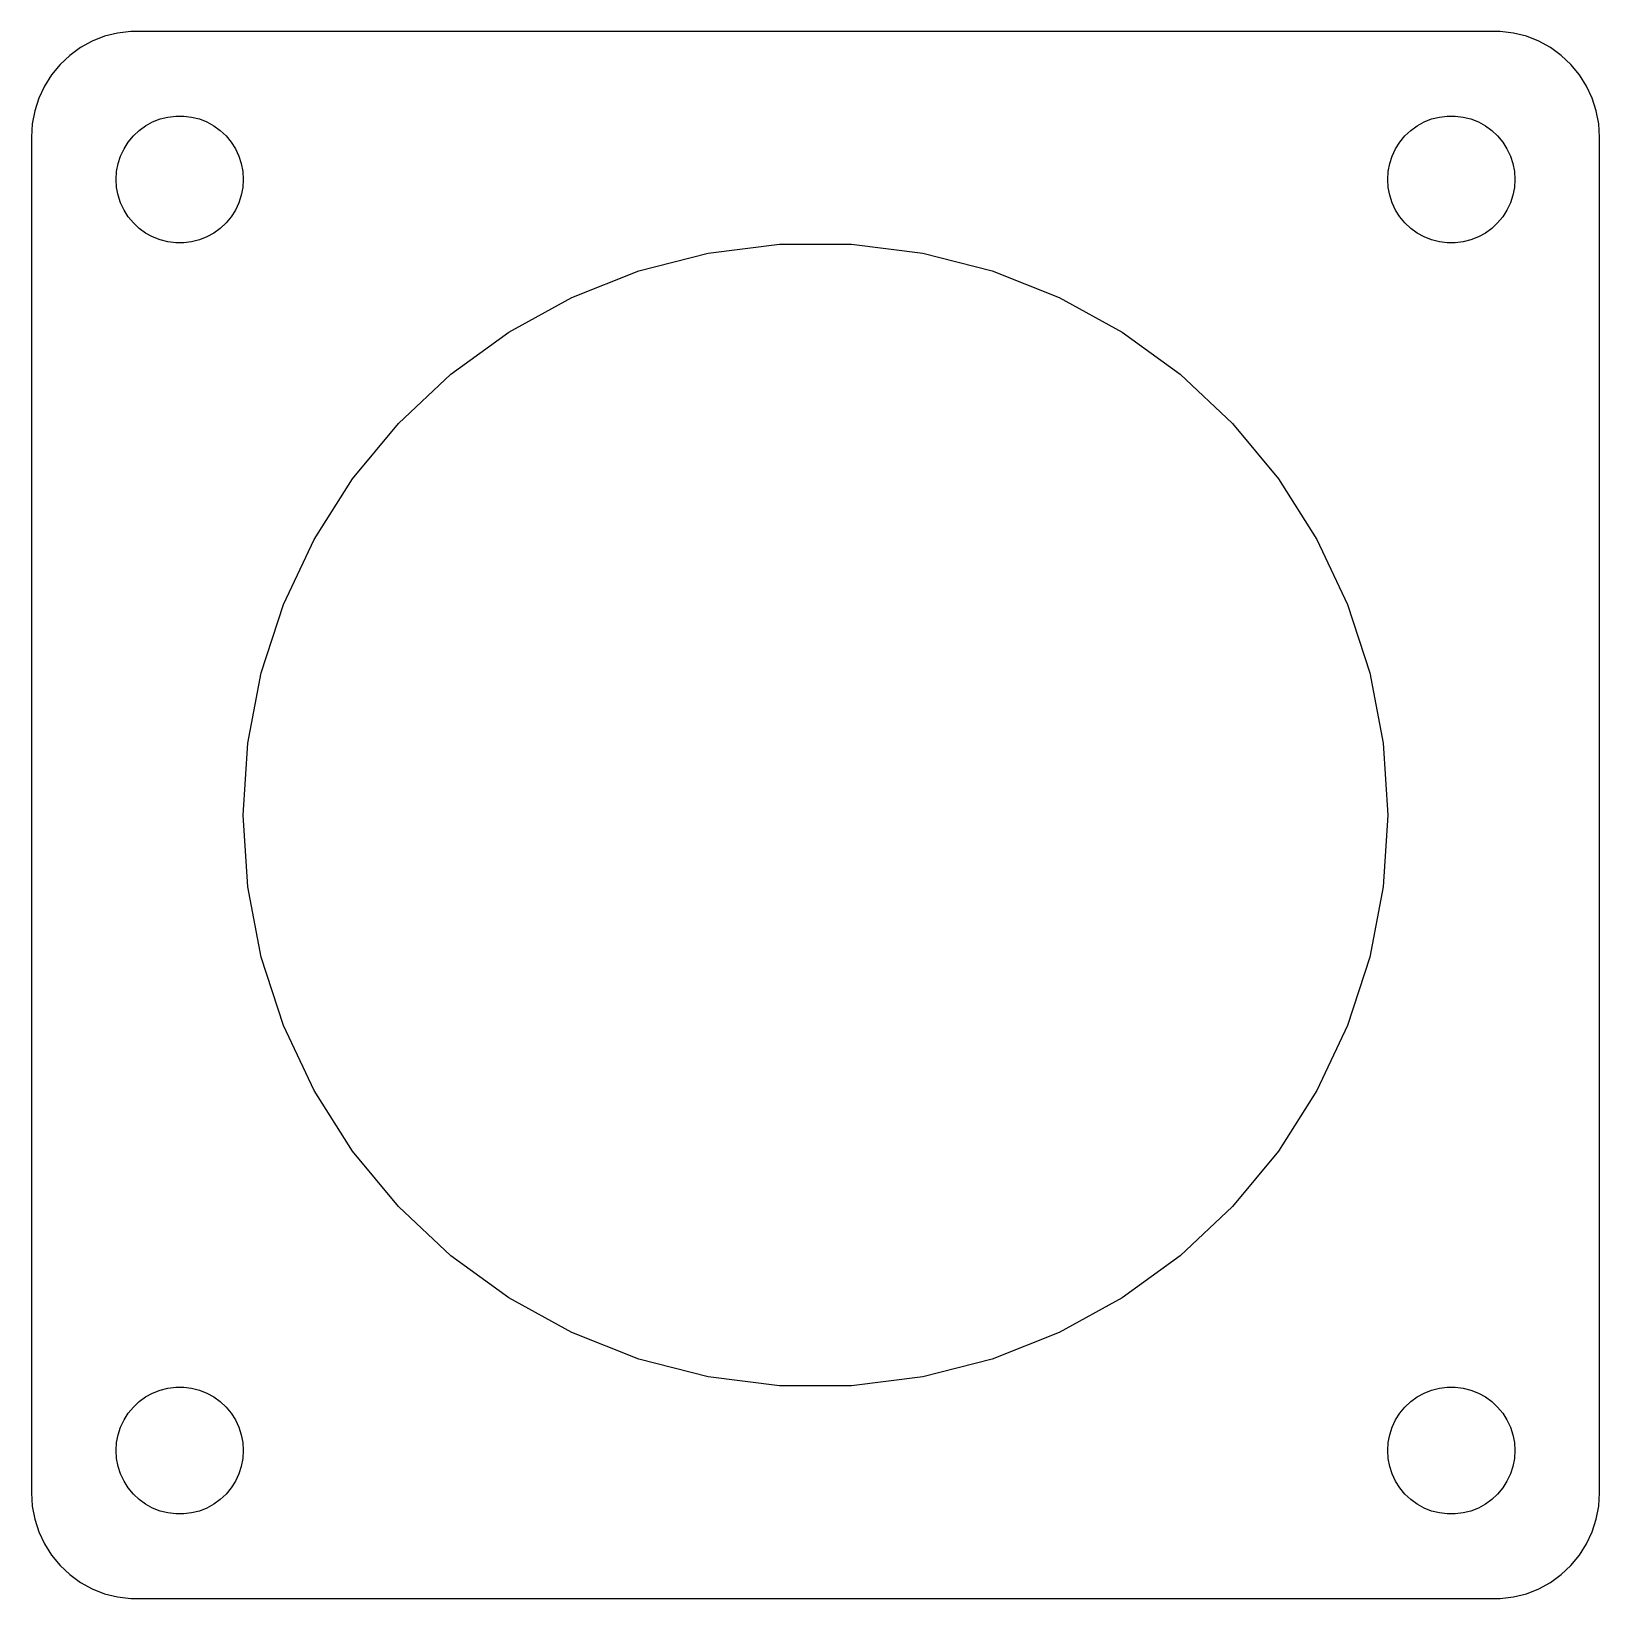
# Model space of a CAD drawing. Header units: metres. Extents: x -37 to 37, y -37 to 37.
import ezdxf

# ---------------------------------------------------------------- set-up
doc = ezdxf.new("R2010")
doc.units = ezdxf.units.M

msp = doc.modelspace()

# ---------------------------------------------------------------- linework, layer by layer
for p, q in [((-34.1289, 36.5241), (-34.6791, 36.2216)), ((-33.5451, 36.7553), (-34.1289, 36.5241)), ((-32.9369, 36.9114), (-33.5451, 36.7553)), ((-32.3139, 36.9901), (-32.9369, 36.9114)), ((32.3139, 36.9901), (-32.3139, 36.9901)), ((32.9369, 36.9114), (32.3139, 36.9901)), ((33.5451, 36.7553), (32.9369, 36.9114)), ((34.1289, 36.5241), (33.5451, 36.7553)), ((34.6791, 36.2216), (34.1289, 36.5241)), ((-35.1871, 35.8526), (-35.6448, 35.4227)), ((-34.6791, 36.2216), (-35.1871, 35.8526)), ((35.1871, 35.8526), (34.6791, 36.2216)), ((35.6448, 35.4227), (35.1871, 35.8526)), ((-36.0451, 34.9389), (-36.3815, 34.4088)), ((-35.6448, 35.4227), (-36.0451, 34.9389)), ((36.0451, 34.9389), (35.6448, 35.4227)), ((36.3815, 34.4088), (36.0451, 34.9389)), ((-36.3815, 34.4088), (-36.6489, 33.8406)), ((36.6489, 33.8406), (36.3815, 34.4088)), ((-36.6489, 33.8406), (-36.8429, 33.2434)), ((36.8429, 33.2434), (36.6489, 33.8406)), ((-36.9606, 32.6267), (-37, 32)), ((-36.8429, 33.2434), (-36.9606, 32.6267)), ((-31.6075, 32.533), (-31.2773, 32.7145)), ((-31.2773, 32.7145), (-30.927, 32.8532)), ((-30.927, 32.8532), (-30.5621, 32.9469)), ((-30.5621, 32.9469), (-30.1884, 32.9941)), ((-30.1884, 32.9941), (-29.8116, 32.9941)), ((-29.8116, 32.9941), (-29.4379, 32.9469)), ((-29.4379, 32.9469), (-29.0729, 32.8532)), ((-29.0729, 32.8532), (-28.7227, 32.7145)), ((-28.7227, 32.7145), (-28.3925, 32.533)), ((28.3925, 32.533), (28.7227, 32.7145)), ((28.7227, 32.7145), (29.0729, 32.8532)), ((29.0729, 32.8532), (29.4379, 32.9469)), ((29.4379, 32.9469), (29.8116, 32.9941)), ((29.8116, 32.9941), (30.1884, 32.9941)), ((30.1884, 32.9941), (30.5621, 32.9469)), ((30.5621, 32.9469), (30.927, 32.8532)), ((30.927, 32.8532), (31.2773, 32.7145)), ((31.2773, 32.7145), (31.6075, 32.533)), ((36.9606, 32.6267), (36.8429, 33.2434)), ((37, 32), (36.9606, 32.6267)), ((-37, 32), (-37, -32)), ((-32.427, 31.7634), (-32.1869, 32.0536)), ((-32.1869, 32.0536), (-31.9123, 32.3115)), ((-31.9123, 32.3115), (-31.6075, 32.533)), ((-28.3925, 32.533), (-28.0877, 32.3115)), ((-28.0877, 32.3115), (-27.8131, 32.0536)), ((-27.8131, 32.0536), (-27.5729, 31.7634)), ((27.5729, 31.7634), (27.8131, 32.0536)), ((27.8131, 32.0536), (28.0877, 32.3115)), ((28.0877, 32.3115), (28.3925, 32.533)), ((31.6075, 32.533), (31.9123, 32.3115)), ((31.9123, 32.3115), (32.1869, 32.0536)), ((32.1869, 32.0536), (32.427, 31.7634)), ((37, -32), (37, 32)), ((-32.9057, 30.7461), (-32.7893, 31.1044)), ((-32.7893, 31.1044), (-32.6289, 31.4453)), ((-32.6289, 31.4453), (-32.427, 31.7634)), ((-27.5729, 31.7634), (-27.3711, 31.4453)), ((-27.3711, 31.4453), (-27.2107, 31.1044)), ((-27.2107, 31.1044), (-27.0942, 30.7461)), ((27.0942, 30.7461), (27.2107, 31.1044)), ((27.2107, 31.1044), (27.3711, 31.4453)), ((27.3711, 31.4453), (27.5729, 31.7634)), ((32.427, 31.7634), (32.6289, 31.4453)), ((32.6289, 31.4453), (32.7893, 31.1044)), ((32.7893, 31.1044), (32.9057, 30.7461)), ((-33, 30), (-32.9763, 30.376)), ((-32.9763, 30.376), (-32.9057, 30.7461)), ((-27.0942, 30.7461), (-27.0237, 30.376)), ((-27.0237, 30.376), (-27, 30)), ((27, 30), (27.0237, 30.376)), ((27.0237, 30.376), (27.0942, 30.7461)), ((32.9057, 30.7461), (32.9763, 30.376)), ((32.9763, 30.376), (33, 30)), ((-32.9763, 29.624), (-33, 30)), ((-32.9057, 29.2539), (-32.9763, 29.624)), ((-27.0237, 29.624), (-27.0942, 29.2539)), ((-27, 30), (-27.0237, 29.624)), ((27.0237, 29.624), (27, 30)), ((27.0942, 29.2539), (27.0237, 29.624)), ((32.9763, 29.624), (32.9057, 29.2539)), ((33, 30), (32.9763, 29.624)), ((-32.7893, 28.8956), (-32.9057, 29.2539)), ((-32.6289, 28.5547), (-32.7893, 28.8956)), ((-27.2107, 28.8956), (-27.3711, 28.5547)), ((-27.0942, 29.2539), (-27.2107, 28.8956)), ((27.2107, 28.8956), (27.0942, 29.2539)), ((27.3711, 28.5547), (27.2107, 28.8956)), ((32.7893, 28.8956), (32.6289, 28.5547)), ((32.9057, 29.2539), (32.7893, 28.8956)), ((-32.427, 28.2366), (-32.6289, 28.5547)), ((-32.1869, 27.9464), (-32.427, 28.2366)), ((-27.5729, 28.2366), (-27.8131, 27.9464)), ((-27.3711, 28.5547), (-27.5729, 28.2366)), ((27.5729, 28.2366), (27.3711, 28.5547)), ((27.8131, 27.9464), (27.5729, 28.2366)), ((32.427, 28.2366), (32.1869, 27.9464)), ((32.6289, 28.5547), (32.427, 28.2366)), ((-31.9123, 27.6884), (-32.1869, 27.9464)), ((-31.6075, 27.467), (-31.9123, 27.6884)), ((-31.2773, 27.2855), (-31.6075, 27.467)), ((-28.3925, 27.467), (-28.7227, 27.2855)), ((-28.0877, 27.6884), (-28.3925, 27.467)), ((-27.8131, 27.9464), (-28.0877, 27.6884)), ((28.0877, 27.6884), (27.8131, 27.9464)), ((28.3925, 27.467), (28.0877, 27.6884)), ((28.7227, 27.2855), (28.3925, 27.467)), ((31.6075, 27.467), (31.2773, 27.2855)), ((31.9123, 27.6884), (31.6075, 27.467)), ((32.1869, 27.9464), (31.9123, 27.6884)), ((-30.927, 27.1468), (-31.2773, 27.2855)), ((-30.5621, 27.0531), (-30.927, 27.1468)), ((-30.1884, 27.0059), (-30.5621, 27.0531)), ((-29.8116, 27.0059), (-30.1884, 27.0059)), ((-29.4379, 27.0531), (-29.8116, 27.0059)), ((-29.0729, 27.1468), (-29.4379, 27.0531)), ((-28.7227, 27.2855), (-29.0729, 27.1468)), ((-5.05928, 26.5217), (-1.69534, 26.9467)), ((-1.69534, 26.9467), (1.69534, 26.9467)), ((1.69534, 26.9467), (5.05928, 26.5217)), ((29.0729, 27.1468), (28.7227, 27.2855)), ((29.4379, 27.0531), (29.0729, 27.1468)), ((29.8116, 27.0059), (29.4379, 27.0531)), ((30.1884, 27.0059), (29.8116, 27.0059)), ((30.5621, 27.0531), (30.1884, 27.0059)), ((30.927, 27.1468), (30.5621, 27.0531)), ((31.2773, 27.2855), (30.927, 27.1468)), ((-8.34344, 25.6785), (-5.05928, 26.5217)), ((5.05928, 26.5217), (8.34344, 25.6785)), ((-11.496, 24.4303), (-8.34344, 25.6785)), ((8.34344, 25.6785), (11.496, 24.4303)), ((-14.4673, 22.7968), (-11.496, 24.4303)), ((11.496, 24.4303), (14.4673, 22.7968)), ((-17.2104, 20.8038), (-14.4673, 22.7968)), ((14.4673, 22.7968), (17.2104, 20.8038)), ((-19.6821, 18.4828), (-17.2104, 20.8038)), ((17.2104, 20.8038), (19.6821, 18.4828)), ((-21.8434, 15.8702), (-19.6821, 18.4828)), ((19.6821, 18.4828), (21.8434, 15.8702)), ((-23.6603, 13.0073), (-21.8434, 15.8702)), ((21.8434, 15.8702), (23.6603, 13.0073)), ((-25.104, 9.93936), (-23.6603, 13.0073)), ((23.6603, 13.0073), (25.104, 9.93936)), ((-26.1517, 6.71461), (-25.104, 9.93936)), ((25.104, 9.93936), (26.1517, 6.71461)), ((-26.7871, 3.38399), (-26.1517, 6.71461)), ((26.1517, 6.71461), (26.7871, 3.38399)), ((-27, 0), (-26.7871, 3.38399)), ((26.7871, 3.38399), (27, 0)), ((-26.7871, -3.38399), (-27, 0)), ((27, 0), (26.7871, -3.38399)), ((-26.1517, -6.71461), (-26.7871, -3.38399)), ((26.7871, -3.38399), (26.1517, -6.71461)), ((-25.104, -9.93936), (-26.1517, -6.71461)), ((26.1517, -6.71461), (25.104, -9.93936)), ((-23.6603, -13.0073), (-25.104, -9.93936)), ((25.104, -9.93936), (23.6603, -13.0073)), ((-21.8434, -15.8702), (-23.6603, -13.0073)), ((23.6603, -13.0073), (21.8434, -15.8702)), ((-19.6821, -18.4828), (-21.8434, -15.8702)), ((21.8434, -15.8702), (19.6821, -18.4828)), ((-17.2104, -20.8038), (-19.6821, -18.4828)), ((19.6821, -18.4828), (17.2104, -20.8038)), ((-14.4673, -22.7968), (-17.2104, -20.8038)), ((17.2104, -20.8038), (14.4673, -22.7968)), ((-11.496, -24.4303), (-14.4673, -22.7968)), ((14.4673, -22.7968), (11.496, -24.4303)), ((-8.34344, -25.6785), (-11.496, -24.4303)), ((11.496, -24.4303), (8.34344, -25.6785)), ((-5.05928, -26.5217), (-8.34344, -25.6785)), ((8.34344, -25.6785), (5.05928, -26.5217)), ((-1.69534, -26.9467), (-5.05928, -26.5217)), ((5.05928, -26.5217), (1.69534, -26.9467)), ((-31.6075, -27.467), (-31.2773, -27.2855)), ((-31.2773, -27.2855), (-30.927, -27.1468)), ((-30.927, -27.1468), (-30.5621, -27.0531)), ((-30.5621, -27.0531), (-30.1884, -27.0059)), ((-30.1884, -27.0059), (-29.8116, -27.0059)), ((-29.8116, -27.0059), (-29.4379, -27.0531)), ((-29.4379, -27.0531), (-29.0729, -27.1468)), ((-29.0729, -27.1468), (-28.7227, -27.2855)), ((-28.7227, -27.2855), (-28.3925, -27.467)), ((1.69534, -26.9467), (-1.69534, -26.9467)), ((28.3925, -27.467), (28.7227, -27.2855)), ((28.7227, -27.2855), (29.0729, -27.1468)), ((29.0729, -27.1468), (29.4379, -27.0531)), ((29.4379, -27.0531), (29.8116, -27.0059)), ((29.8116, -27.0059), (30.1884, -27.0059)), ((30.1884, -27.0059), (30.5621, -27.0531)), ((30.5621, -27.0531), (30.927, -27.1468)), ((30.927, -27.1468), (31.2773, -27.2855)), ((31.2773, -27.2855), (31.6075, -27.467)), ((-32.427, -28.2366), (-32.1869, -27.9464)), ((-32.1869, -27.9464), (-31.9123, -27.6884)), ((-31.9123, -27.6884), (-31.6075, -27.467)), ((-28.3925, -27.467), (-28.0877, -27.6884)), ((-28.0877, -27.6884), (-27.8131, -27.9464)), ((-27.8131, -27.9464), (-27.5729, -28.2366)), ((27.5729, -28.2366), (27.8131, -27.9464)), ((27.8131, -27.9464), (28.0877, -27.6884)), ((28.0877, -27.6884), (28.3925, -27.467)), ((31.6075, -27.467), (31.9123, -27.6884)), ((31.9123, -27.6884), (32.1869, -27.9464)), ((32.1869, -27.9464), (32.427, -28.2366)), ((-32.7893, -28.8956), (-32.6289, -28.5547)), ((-32.6289, -28.5547), (-32.427, -28.2366)), ((-27.5729, -28.2366), (-27.3711, -28.5547)), ((-27.3711, -28.5547), (-27.2107, -28.8956)), ((27.2107, -28.8956), (27.3711, -28.5547)), ((27.3711, -28.5547), (27.5729, -28.2366)), ((32.427, -28.2366), (32.6289, -28.5547)), ((32.6289, -28.5547), (32.7893, -28.8956)), ((-32.9763, -29.624), (-32.9057, -29.2539)), ((-32.9057, -29.2539), (-32.7893, -28.8956)), ((-27.2107, -28.8956), (-27.0942, -29.2539)), ((-27.0942, -29.2539), (-27.0237, -29.624)), ((27.0237, -29.624), (27.0942, -29.2539)), ((27.0942, -29.2539), (27.2107, -28.8956)), ((32.7893, -28.8956), (32.9057, -29.2539)), ((32.9057, -29.2539), (32.9763, -29.624)), ((-33, -30), (-32.9763, -29.624)), ((-32.9763, -30.376), (-33, -30)), ((-27.0237, -29.624), (-27, -30)), ((-27, -30), (-27.0237, -30.376)), ((27, -30), (27.0237, -29.624)), ((27.0237, -30.376), (27, -30)), ((32.9763, -29.624), (33, -30)), ((33, -30), (32.9763, -30.376)), ((-32.9057, -30.7461), (-32.9763, -30.376)), ((-32.7893, -31.1044), (-32.9057, -30.7461)), ((-27.0942, -30.7461), (-27.2107, -31.1044)), ((-27.0237, -30.376), (-27.0942, -30.7461)), ((27.0942, -30.7461), (27.0237, -30.376)), ((27.2107, -31.1044), (27.0942, -30.7461)), ((32.9057, -30.7461), (32.7893, -31.1044)), ((32.9763, -30.376), (32.9057, -30.7461)), ((-32.6289, -31.4453), (-32.7893, -31.1044)), ((-32.427, -31.7634), (-32.6289, -31.4453)), ((-32.1869, -32.0536), (-32.427, -31.7634)), ((-27.5729, -31.7634), (-27.8131, -32.0536)), ((-27.3711, -31.4453), (-27.5729, -31.7634)), ((-27.2107, -31.1044), (-27.3711, -31.4453)), ((27.3711, -31.4453), (27.2107, -31.1044)), ((27.5729, -31.7634), (27.3711, -31.4453)), ((27.8131, -32.0536), (27.5729, -31.7634)), ((32.427, -31.7634), (32.1869, -32.0536)), ((32.6289, -31.4453), (32.427, -31.7634)), ((32.7893, -31.1044), (32.6289, -31.4453)), ((-37, -32), (-36.9606, -32.6267)), ((-31.9123, -32.3115), (-32.1869, -32.0536)), ((-31.6075, -32.533), (-31.9123, -32.3115)), ((-31.2773, -32.7145), (-31.6075, -32.533)), ((-28.3925, -32.533), (-28.7227, -32.7145)), ((-28.0877, -32.3115), (-28.3925, -32.533)), ((-27.8131, -32.0536), (-28.0877, -32.3115)), ((28.0877, -32.3115), (27.8131, -32.0536)), ((28.3925, -32.533), (28.0877, -32.3115)), ((28.7227, -32.7145), (28.3925, -32.533)), ((31.6075, -32.533), (31.2773, -32.7145)), ((31.9123, -32.3115), (31.6075, -32.533)), ((32.1869, -32.0536), (31.9123, -32.3115)), ((36.9606, -32.6267), (37, -32)), ((-36.9606, -32.6267), (-36.8429, -33.2434)), ((-36.8429, -33.2434), (-36.6489, -33.8406)), ((-30.927, -32.8532), (-31.2773, -32.7145)), ((-30.5621, -32.9469), (-30.927, -32.8532)), ((-30.1884, -32.9941), (-30.5621, -32.9469)), ((-29.8116, -32.9941), (-30.1884, -32.9941)), ((-29.4379, -32.9469), (-29.8116, -32.9941)), ((-29.0729, -32.8532), (-29.4379, -32.9469)), ((-28.7227, -32.7145), (-29.0729, -32.8532)), ((29.0729, -32.8532), (28.7227, -32.7145)), ((29.4379, -32.9469), (29.0729, -32.8532)), ((29.8116, -32.9941), (29.4379, -32.9469)), ((30.1884, -32.9941), (29.8116, -32.9941)), ((30.5621, -32.9469), (30.1884, -32.9941)), ((30.927, -32.8532), (30.5621, -32.9469)), ((31.2773, -32.7145), (30.927, -32.8532)), ((36.6489, -33.8406), (36.8429, -33.2434)), ((36.8429, -33.2434), (36.9606, -32.6267)), ((-36.6489, -33.8406), (-36.3815, -34.4088)), ((36.3815, -34.4088), (36.6489, -33.8406)), ((-36.3815, -34.4088), (-36.0451, -34.9389)), ((36.0451, -34.9389), (36.3815, -34.4088)), ((-36.0451, -34.9389), (-35.6448, -35.4227)), ((-35.6448, -35.4227), (-35.1871, -35.8526)), ((35.1871, -35.8526), (35.6448, -35.4227)), ((35.6448, -35.4227), (36.0451, -34.9389)), ((-35.1871, -35.8526), (-34.6791, -36.2216)), ((-34.6791, -36.2216), (-34.1289, -36.5241)), ((34.1289, -36.5241), (34.6791, -36.2216)), ((34.6791, -36.2216), (35.1871, -35.8526)), ((-34.1289, -36.5241), (-33.5451, -36.7553)), ((-33.5451, -36.7553), (-32.9369, -36.9114)), ((-32.9369, -36.9114), (-32.3139, -36.9901)), ((-32.3139, -36.9901), (32.3139, -36.9901)), ((32.3139, -36.9901), (32.9369, -36.9114)), ((32.9369, -36.9114), (33.5451, -36.7553)), ((33.5451, -36.7553), (34.1289, -36.5241))]:
    msp.add_line(p, q)

doc.saveas('drawing.dxf')
